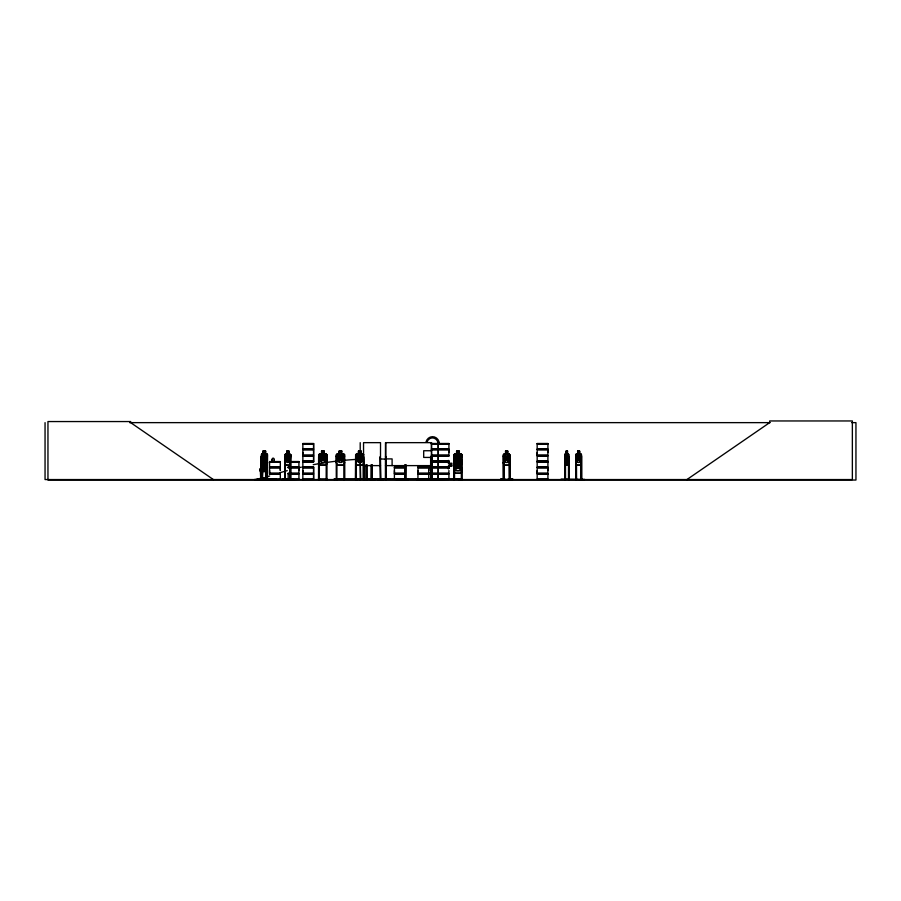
<?xml version="1.0" encoding="UTF-8"?>
<svg xmlns="http://www.w3.org/2000/svg" width="901" height="901" viewBox="0 0 901 901"><rect width="100%" height="100%" fill="white"/><g stroke="black" fill="none" stroke-linecap="round" stroke-linejoin="round"><path stroke-width="1.35" d="M280.324 473.183L269.579 473.183L269.59 470.547M280.312 467.901L280.312 470.547L280.324 467.901L269.579 467.901L269.579 473.183M298.918 470.547L298.918 467.901L288.196 467.901M302.86 473.183L302.86 467.901L313.604 467.901L313.604 473.183L302.86 473.183L302.871 470.547M302.86 455.118L302.86 449.847L313.604 449.847L313.604 455.118L302.86 455.118L302.871 452.482M313.593 467.901L313.593 473.183M313.593 449.847L313.593 455.118M405.157 473.183L394.413 473.183L394.424 470.547M417.974 473.183L417.974 467.901L428.718 467.901L428.707 473.183L417.974 473.183L417.985 470.547M428.707 470.547L428.707 467.901M448.923 470.547L448.912 473.183L438.224 473.183L438.235 467.901L448.923 467.901M438.235 455.118L438.235 449.847L448.923 449.847L448.912 455.118L438.224 455.118L438.224 449.847M448.912 452.482L448.912 449.847M537.165 473.183L537.165 467.901L547.909 467.901L547.898 473.183L537.165 473.183L537.176 470.547M537.165 455.118L537.165 449.847L547.909 449.847L547.898 455.118L537.165 455.118L537.176 452.482M547.898 470.547L547.898 467.901M547.898 452.482L547.898 449.847M356.053 479.129L375.176 479.445M390.257 479.129L377.778 479.557M262.461 478.69L262.867 471.313A1.915 1.757 -90 0 0 262.506 468.306L262.461 468.306A1.915 1.757 -90 0 1 262.822 471.313L262.867 471.313M262.506 478.69L260.704 478.69L260.389 471.313A1.915 1.757 -90 0 1 260.749 468.306L261.403 465.31M261.493 477.699L262.225 477.643M293.895 479.501L281.551 479.501L298.941 479.332L298.929 474.241L288.196 474.241L288.162 479.546M302.747 461.391L313.604 461.492M302.826 479.546L302.871 474.241L313.604 474.241L313.604 479.332L302.781 479.366M417.906 479.512L417.974 474.241L428.718 474.241L428.718 479.332M360.209 456.604L360.704 479.095M568.351 465.265L568.418 453.879L567.439 453.867L568.092 460.186L567.427 462.45L566.188 462.45L565.524 460.186L566.279 451.142L567.517 451.142M568.846 462.45L568.43 465.265L565.209 465.265L564.859 462.45L565.31 465.265M561.12 479.129L584.839 479.445M568.497 479.546L568.497 456.604L569.128 456.604L569.128 479.557M568.689 479.49L568.891 454.87M261.988 457.336L261.38 460.152L262.056 457.336L266.223 457.336L266.707 460.163M266.009 465.265L266.64 462.45L266.088 465.265L261.358 465.31M580.773 453.879L581.528 454.87L580.796 465.265L576.302 465.265L575.705 462.461L576.37 465.265M290.156 465.265L290.899 454.87L288.861 453.879M257.697 479.49L270.548 479.129M362.934 479.129L363.137 478.724M281.585 479.129L298.918 479.186M448.281 466.977L448.259 466.132M500.539 479.49L512.827 479.501M500.551 479.129L506.125 479.557L500.551 479.445M438.032 479.557L416.352 479.129L448.912 479.186M416.341 479.49L448.923 479.343L448.912 474.241L438.224 474.241L438.077 479.501M457.832 457.314L458.057 457.663M327.04 462.45L326.106 465.175L319.607 465.175L318.763 462.45L318.661 454.881L319.562 453.879L321.488 453.879M344.723 462.461L343.754 465.265L337.12 465.265L336.242 462.461M363.689 463.351L363.058 465.175L356.559 465.175L355.715 462.45L355.715 454.926L356.559 453.969L363.058 453.969L364.004 454.915M462.224 467.957L461.256 470.772L454.611 470.772L453.744 467.957M265.784 479.557C265.446 484.31 266.043 445.173 263.914 457.494L262.45 454.904L263.565 458.136L262.394 461.503L263.937 458.755L265.39 461.549L264.297 458.147L265.423 454.904L263.205 454.915L263.205 460.186L262.326 462.427L263.148 471.561L264.995 471.561L264.995 468.734M263.205 453.969L262.315 454.915L262.315 460.186L263.205 462.45L263.205 467.698L264.162 465.119L265.525 467.754L264.511 464.477L265.39 461.053L264.128 463.857L262.596 461.109L263.768 464.465L262.63 467.596L264.86 467.698L265.75 454.915L264.86 453.969L264.793 451.142M336.028 479.49L336.107 478.724M355.399 479.49L355.625 454.881L356.514 453.879L358.44 453.879L358.44 451.052L361.267 451.052L361.177 453.969L362.585 454.915L362.585 460.186L361.177 462.45L358.542 462.45L357.123 460.186L357.123 454.915L358.542 453.969L358.542 451.142L361.177 451.142M385.29 479.49L385.132 478.848M453.53 479.49L453.608 478.724M565.321 453.879L565.073 479.557M261.932 453.879L260.93 479.557L261.628 479.512L261.29 454.881L261.853 453.879L263.655 453.879M266.133 468.734L266.696 467.732M266.775 467.732L266.2 468.734L262 468.734M457.854 457.595C458.857 453.676 462.461 453.958 458.553 458.147C463.114 465.062 457.595 459.645 457.956 458.654M448.259 463.17L448.281 462.258M262.315 453.879L261.628 454.881L261.763 479.557M285.212 463.351L285.121 479.557L284.986 454.881L285.617 453.879M284.986 454.881L285.651 453.969L290.178 453.969L290.764 454.915M448.225 467.349L449.103 465.941L451.784 465.941M460.715 465.682L459.296 467.946L456.661 467.946L455.253 465.682M503.344 479.557L503.31 454.881L504.064 453.879L505.54 453.879M257.832 479.546L258.013 478.881L268.093 479.186M261.583 479.557L260.716 479.186A134.226 51.672 -9.2 0 1 269.681 475.976M275.267 479.355L276.134 479.535M318.763 454.926L319.607 453.969L326.106 453.969L327.04 454.915L326.95 479.557M453.744 460.388L454.645 459.375L456.57 459.375M453.834 460.422L454.69 459.476L461.188 459.476L462.123 460.411L461.222 459.375L459.397 459.375M453.744 462.923L454.645 461.92L461.222 461.92L462.224 462.911M453.834 462.968L454.69 462.01M254.42 479.546L280.312 479.186M256.684 479.309L257.202 479.107M260.513 479.535L260.716 478.307M262.63 479.535L263.52 479.557M265.75 467.698L264.86 468.644L264.928 471.561M262.743 454.915L263.723 453.969M686.945 479.557L769.657 422.637L769.657 420.958L852.357 420.958L852.357 479.557L45.05 479.557L45.05 422.637M456.661 459.476L455.253 460.411L455.253 468.227L456.661 470.491L459.307 470.491L460.715 468.227L460.715 460.411L459.296 459.476M455.253 462.956L456.661 462.01M258.227 479.557L258.936 479.512L258.013 479.186M396.215 479.501L408.209 479.557L394.401 479.332L394.413 474.241L405.157 474.241M254.735 479.557L280.335 479.343L280.312 474.241L269.579 474.241M129.609 422.637L770.085 422.637M851.727 422.637L855.95 422.637L855.95 480.042L47.956 480.042L47.956 421.555L130.668 421.555L130.668 422.637L213.368 479.557M302.849 443.483L313.604 443.483M431.151 443.483L448.923 443.483M537.154 443.483L547.921 443.483M431.151 443.697L448.923 443.686L448.912 448.788L438.224 448.788L438.224 443.697M302.871 444.013L313.593 444.013L313.593 448.788M431.489 444.013L437.74 444.013M448.912 444.013L438.235 444.013L438.235 448.788M537.176 444.013L547.898 444.013M431.5 448.788L437.751 448.788M302.781 449.149L313.672 449.149M431.466 449.149L437.807 449.149M438.156 449.149L448.991 449.149M537.097 449.149L547.988 449.149M302.781 449.475L313.672 449.475M431.466 449.475L437.807 449.475M438.156 449.475L448.991 449.475M537.097 449.475L547.988 449.475M431.5 449.847L437.751 449.847M431.354 450.737L423.695 450.737L423.695 457.426L431.354 457.426M263.069 453.879L263.069 451.052L265.626 451.052M286.89 451.052L288.928 451.052L288.861 453.969L289.852 454.915L289.852 460.186L288.861 462.45L287.025 462.45L286.045 460.186L286.957 451.052L286.89 453.879L285.549 453.879M509.673 478.724L509.707 479.557L509.876 454.87L509.11 453.879L507.646 453.879L507.714 451.052L505.484 451.052L505.551 453.969L504.47 454.915L504.47 460.186L505.551 462.45L507.578 462.45L508.66 460.186L508.66 454.915L507.578 453.969M566.143 451.052L567.562 451.052L567.439 465.265M579.602 451.052L577.62 451.052L577.687 453.969L576.73 454.915L576.73 460.186L577.687 462.45L579.478 462.45L580.435 460.186L579.534 451.052L579.602 453.879L580.852 453.879M263.126 451.142L265.57 451.142L265.502 453.969L266.55 454.915M286.957 451.142L288.861 451.142M321.578 451.142L324.225 451.142L324.225 453.969L325.633 454.915L325.633 460.186L324.225 462.45L321.578 462.45L320.17 460.186L320.17 454.915L321.578 453.969L321.488 451.052L324.315 451.052L324.315 453.879L326.139 453.879L327.142 454.87L327.142 462.461L326.173 465.265L319.54 465.265L318.661 462.461M341.806 451.142L339.159 451.142L339.159 453.969L337.751 454.915L337.751 460.186L339.159 462.45L341.806 462.45L343.213 460.186L343.213 454.915L341.806 453.969L341.896 451.052L339.069 451.052L339.069 453.879L337.143 453.879L336.242 454.881L336.287 479.557M459.296 451.142L456.661 451.142L456.661 453.969L455.253 454.915L455.253 460.186L456.661 462.45L459.296 462.45L460.715 460.186L460.715 454.915L459.296 453.969L459.397 451.052L456.57 451.052L456.57 453.879L454.645 453.879L453.744 454.881L453.777 479.557M505.551 451.142L507.635 451.142M577.687 451.142L579.546 451.142M566.414 451.615L567.213 451.615L567.213 452.561L566.414 452.561M264.849 453.879L266.91 453.879M341.896 453.879L343.72 453.879L344.723 454.87L344.779 479.129M361.267 453.879L363.103 453.879M459.397 453.879L461.222 453.879L462.224 454.87L462.213 479.557M565.22 453.879L566.233 453.879M577.687 453.879L576.313 453.879L575.705 454.881L576.415 453.969L580.818 453.969M261.887 453.969L266.876 453.969M454.69 453.969L461.188 453.969L462.123 454.915M504.031 453.969L509.076 453.969M565.254 453.969L568.34 453.867L568.813 454.859M267.529 454.87L267.439 479.557M290.832 454.87L290.73 479.557M503.31 454.881L503.456 479.557M509.054 453.879L509.876 454.87M566.188 454.915L567.45 455.016M431.5 455.118L437.751 455.118M302.781 455.489L313.672 455.489M431.466 455.489L437.807 455.489M438.156 455.489L448.991 455.489M537.097 455.489L547.988 455.489M302.781 455.816L313.672 455.816M431.466 455.816L437.807 455.816M438.156 455.816L448.991 455.816M537.097 455.816L547.988 455.816M431.5 456.188L437.751 456.188M448.912 461.132L438.235 461.132L438.224 456.188L448.923 456.188M459.397 456.548L456.57 456.548L456.57 461.92M261.921 456.604L261.031 456.604L260.716 479.186M265.84 456.604L267.462 456.604M290.009 456.604L290.764 456.604M327.04 456.604L326.263 456.604L326.173 479.557M336.197 456.604L336.974 456.604L336.884 479.557M344.621 456.604L343.844 456.604L343.844 479.557L343.754 478.724M355.568 456.604L356.345 456.604L356.345 479.557M363.542 456.604L363.914 479.557L363.745 456.604M385.482 456.604L386.259 456.604L386.349 479.557M453.699 456.604L454.476 456.604L454.555 479.557M456.661 456.649L459.296 456.649M462.123 456.604L461.346 456.604L461.346 479.557M503.332 456.604L504.121 456.604L504.188 479.557M564.848 456.604L565.479 456.604M575.739 456.604L576.494 456.604M457.888 458.755C457.336 462.641 453.147 462.573 457.393 458.136C453.654 454.892 456.987 453.203 457.945 457.494M386.124 458.902L392.104 458.902L392.104 465.603M456.57 459.093L459.397 459.093M272.023 461.65L272.023 459.578L272.136 461.65M272.023 459.578A1.43 1.126 -90 0 1 273.149 458.147A1.43 1.126 -90 0 1 274.264 459.578L274.377 461.65M263.205 460.186L264.86 460.163M456.661 460.186L459.296 460.186M566.188 460.186L567.427 460.186M448.259 460.388L449.227 461.38L449.137 463.305L451.874 463.204L451.874 466.031L449.194 466.031M456.661 460.411L459.296 460.411M313.604 461.267L313.604 456.188L302.86 456.188L302.86 461.267L313.593 461.132L313.593 456.188M431.5 461.132L437.74 461.132M537.176 461.132L547.898 461.132L547.909 456.188L537.165 456.188L537.165 461.267L547.921 461.278M302.849 461.267L313.604 461.278M431.489 461.278L437.762 461.278M438.213 461.278L448.923 461.278M269.568 461.549L280.335 461.549M290.877 461.549L298.941 461.549M431.489 461.492L437.762 461.549M438.213 461.549L448.923 461.492M537.154 461.549L547.921 461.492M290.877 461.729L298.941 461.74L298.918 466.842L288.196 466.842M313.604 461.74L302.849 461.729L302.871 466.842L313.604 466.842M431.489 461.74L437.762 461.729M448.923 461.74L438.213 461.74L438.224 466.842L448.923 466.842M269.59 462.067L280.312 462.067M290.888 462.067L298.918 462.067M302.871 462.067L313.593 462.067M431.489 462.067L437.74 462.067M448.912 462.067L438.235 462.067L438.235 466.842M537.176 462.067L547.898 462.067M261.346 462.45L261.909 465.265L261.369 462.461M263.205 462.45L264.86 462.427M456.661 462.956L459.307 462.956M261.887 465.175L266.043 465.175M285.583 465.175L290.178 465.175M337.188 465.175L343.686 465.175M504.031 465.175L509.076 465.175M565.254 465.175L568.407 465.175M576.347 465.175L580.818 465.175M290.223 465.265L285.527 465.265L284.919 462.461L285.594 465.265M363.126 465.265L356.492 465.265L355.625 462.461M363.542 465.614L380.526 465.614M385.482 465.614L431.41 465.614M456.661 465.682L459.296 465.682M394.413 466.842L405.157 466.842M417.974 466.842L428.718 466.842M429.236 466.842L437.751 466.842M269.5 467.214L280.402 467.214M288.117 467.214L299.008 467.214M302.781 467.214L313.672 467.214M394.334 467.214L405.236 467.214M417.895 467.214L437.807 467.214M438.156 467.214L448.991 467.214M537.097 467.214L547.988 467.214M269.5 467.54L280.402 467.54M288.117 467.54L299.008 467.54M302.781 467.54L313.672 467.54M394.334 467.54L405.236 467.54M417.895 467.54L437.807 467.54M438.156 467.54L448.991 467.54M537.097 467.54L547.988 467.54M261.38 467.743L262.078 468.734M405.157 467.901L394.413 467.901L394.413 473.183M429.236 467.901L437.751 467.901M260.704 468.306L260.749 468.306A1.915 1.757 -90 0 0 260.333 471.313M288.196 473.183L298.929 473.183L298.929 467.901M429.236 473.183L437.751 473.183M454.69 473.216L461.188 473.216L462.123 470.491L461.256 473.318L454.622 473.318L453.744 470.502M269.5 473.543L280.402 473.543M288.117 473.543L299.008 473.543M302.781 473.543L313.672 473.543M394.334 473.543L405.236 473.543M417.895 473.543L437.807 473.543M438.156 473.543L448.991 473.543M537.097 473.543L547.988 473.543M269.5 473.87L280.402 473.87M288.117 473.87L299.008 473.87M302.781 473.87L313.672 473.87M394.334 473.87L405.236 473.87M417.895 473.87L437.807 473.87M438.156 473.87L448.991 473.87M537.097 473.87L547.988 473.87M429.236 474.241L437.751 474.241M261.572 477.429L262.428 477.429L262.518 479.107M260.918 478.307L260.085 478.307L260.04 479.309M262.518 478.307L263.351 478.307L263.182 479.557L263.148 478.307M264.714 478.645L266.268 478.645L266.167 479.557M271.302 478.881L275.627 478.881M289.942 478.724L290.832 478.724M318.526 478.724L319.483 478.724L319.483 479.557M326.173 478.724L327.254 479.501M334.271 478.848L460.062 478.848L460.062 479.557M462.213 478.724L461.256 478.724L461.256 479.557M503.254 478.724L504.2 478.724M509.133 478.724L510.079 478.724M564.781 478.724L565.546 478.724L565.524 479.557L565.479 464.702M568.43 478.724L569.195 478.724M575.683 478.724L576.55 478.724M581.742 478.724L580.875 478.724L580.875 479.557M319.483 478.96L326.173 478.96M337.064 478.96L343.754 478.96M454.555 478.96L461.256 478.96M302.871 479.186L313.593 479.186L313.593 474.241M394.424 479.186L408.254 479.129M537.176 479.186L547.898 479.186M431.556 442.65L431.647 479.501L431.41 442.65L385.482 442.65L385.414 479.557M431.906 479.501L431.849 456.604L430.633 456.604L430.588 479.557M459.307 462.01L460.715 462.956M565.31 479.501L565.22 456.604M344.621 454.915L343.686 453.969L337.188 453.969L336.343 454.926L336.343 462.45M266.842 453.879L267.597 454.87M266.065 453.879L266.696 454.87L266.707 479.557M265.998 453.879L266.64 454.915L266.651 479.557M448.225 461.886L449.103 463.305M453.834 462.45L454.69 465.175L461.188 465.175L462.123 462.45L461.244 465.265L454.611 465.265L453.744 462.461M504.098 465.175L503.31 462.461L504.042 465.265L509.133 465.265L509.876 462.461L509.741 454.915M581.652 479.557L581.674 456.604L580.931 456.604L580.965 479.557M581.449 454.87L581.517 479.557M581.37 478.724L581.336 479.557M581.156 464.702L581.089 479.557M577.755 451.142L577.755 453.969M576.494 464.702L576.55 479.557M576.268 456.604L576.325 479.557M576.178 478.724L576.144 479.557M575.964 479.557L575.84 454.926L575.739 479.557M568.914 478.724L568.88 479.557M566.233 451.052L566.166 465.265M564.893 454.881L564.803 479.557M510.067 479.557L510 456.604L509.211 456.604L509.335 479.557M509.403 456.604L509.493 479.557M509.144 478.724L509.144 479.557M507.646 451.052L507.635 453.969M503.929 456.604L503.997 479.557M503.839 478.724L503.805 479.557M503.625 478.724L503.659 479.557M462.033 478.724L462.033 479.557M458.384 478.848L458.384 479.557M453.834 454.926L453.845 470.491M449.137 465.941L449.194 467.957L448.248 468.858L449.137 467.923L449.103 461.425M438.235 456.188L438.235 461.132M438.235 474.241L438.235 479.186M438.224 467.901L438.224 473.183M434.462 478.848L434.44 479.557M432.795 478.848L432.795 479.557M431.849 456.604L431.849 479.557M425.88 479.557L425.914 478.724L425.655 479.557M425.632 478.724L425.632 479.557M425.418 478.724L425.396 479.557M425.126 478.724L425.227 479.557M425.047 478.96L425.047 479.557M419.753 479.557L419.675 478.724L419.573 479.557M419.404 478.724L419.382 479.557M419.145 479.557L419.168 478.724L418.965 479.557M418.864 478.724L418.886 479.557M405.968 478.724L405.968 479.557M405.889 464.702L405.923 479.557M405.732 464.702L405.54 479.084M405.236 464.702L405.213 479.557L405.078 464.702M405 478.724L405 479.557M399.447 478.724L399.515 479.557M399.278 478.724L399.357 479.557M399.177 478.724L399.154 479.557M398.884 478.724L398.906 479.557M398.659 478.724L398.625 479.557M398.546 478.724L398.546 479.557M386.101 456.604L386.101 479.557M385.808 442.65L385.797 479.557M385.572 478.724L385.572 479.557M383.454 478.848L383.556 479.557M380.729 479.557L380.245 456.604L380.402 479.557M380.47 479.557L380.526 442.65L363.542 442.65L363.553 479.557L363.52 478.724M380.211 478.724L380.211 479.557M371.989 464.702L372.045 479.557M371.967 478.724L371.82 479.557L371.764 464.702M371.471 464.702L371.403 479.557M371.246 464.702L371.235 479.557L371.189 478.724M366.932 478.724L366.932 479.557L366.876 464.702M366.651 464.702L366.707 479.557M366.358 464.702L366.358 479.557L366.155 478.724M366.133 464.702L366.133 479.557M364.094 478.724L364.094 479.557M363.227 456.604L363.317 479.557M360.558 478.724L360.546 479.557M360.209 442.65L360.209 479.557M360.118 478.724L360.118 479.557M357.472 478.848L357.472 479.557M356.436 478.724L356.436 479.557M355.658 478.724L355.658 479.557M344.531 478.724L344.531 479.557M337.064 478.724L337.064 479.557M334.417 478.848L334.305 479.557M326.353 478.724L326.353 479.557M319.303 479.557L319.393 456.604L318.616 456.604L318.526 479.557M318.706 478.724L318.706 479.557M290.55 463.351L290.55 479.557M290.426 478.724L290.46 479.557M290.223 456.604L290.156 479.557M290.009 463.351L289.942 479.557M288.793 451.142L288.793 453.969M285.493 479.557L285.493 478.724L284.615 478.724L284.829 479.557M285.279 479.557L285.426 456.604L284.671 456.604L284.671 479.557M274.264 459.578L274.264 461.65M267.248 456.604L267.315 479.557M267.158 478.724L267.056 479.557M266.921 456.604L266.865 479.557M266.336 456.604L266.336 479.557M266.077 456.604L266.02 479.557M265.558 451.052L265.57 453.969M264.917 451.052L264.86 453.969M264.567 451.615L264.567 452.561M263.137 451.052L263.126 453.969M262.72 478.307L262.72 479.309M262.191 478.724L262.191 479.557M262.135 467.405L261.977 479.557M261.921 467.405L261.808 479.557M261.053 478.724L261.2 479.557M260.288 478.307L260.468 479.186M279.749 472.777A134.226 51.672 -9.2 0 1 287.25 470.637M298.783 467.732A134.226 51.672 -9.2 0 1 301.385 467.146M313.21 464.702A134.226 51.672 -9.2 0 1 363.497 459.06M380.571 458.969A134.226 51.672 -9.2 0 1 385.943 459.161M425.982 442.008A7.231 6.803 -90 0 1 439.35 443.889M426.961 442.323A6.037 5.676 -90 0 1 438.111 443.889M580.357 461.391L578.679 458.755L577.642 461.481L577 461.391L578.273 458.136L577.169 454.859L579.478 454.915L579.478 460.186L577.687 460.186L577.654 454.926L578.645 457.494L580.278 454.904L579.061 458.147L580.357 461.391M289.581 461.391L288.939 461.481L287.858 458.755L286.788 461.481L286.124 461.391L287.442 458.136L286.214 454.904L287.824 457.494L289.503 454.904L288.252 458.147L289.581 461.391M508.547 461.391L507.849 461.481L506.655 458.755L505.484 461.481L504.751 461.391L506.193 458.136L504.842 454.904L506.621 457.494L508.468 454.904L507.094 458.147L508.547 461.391M267.529 462.45L266.854 465.265L267.529 462.461M325.374 461.391L324.405 461.402L322.907 458.755C321.848 463.024 318.357 462.179 322.31 458.136C318.571 454.892 321.905 453.203 322.862 457.494C323.932 453.428 327.311 454.284 323.482 458.147L325.374 461.391M342.954 461.391L341.986 461.402L340.488 458.755C339.429 463.024 335.938 462.179 339.891 458.136C336.152 454.892 339.486 453.203 340.443 457.494C341.513 453.428 344.892 454.284 341.062 458.147L342.954 461.391M362.326 461.391L361.425 461.481L359.871 458.755C358.643 463.058 355.411 462.134 359.262 458.136C355.523 454.892 358.857 453.203 359.826 457.494C360.884 453.428 364.263 454.284 360.434 458.147L362.326 461.391M460.456 466.898L459.544 466.977L457.99 464.252C456.773 468.554 453.53 467.642 457.393 463.632C453.654 460.388 456.987 458.699 457.945 462.99C459.014 458.936 462.393 459.792 458.564 463.655L460.456 466.898M313.604 443.675L302.849 443.675L302.871 448.788L313.604 448.788L313.604 443.697M547.921 443.686L537.154 443.697L537.176 448.788L547.909 448.788L547.909 443.697M265.232 451.615L263.497 451.615L263.497 452.561L265.232 452.561L265.232 451.615M288.534 451.615L287.351 451.615L287.351 452.561L288.534 452.561L288.534 451.615M323.752 451.615L322.051 451.615L322.051 452.561L323.752 452.561L323.752 451.615M341.333 451.615L339.632 451.615L339.632 452.561L341.333 452.561L341.333 451.615M360.704 451.615L359.015 451.615L359.015 452.561L360.704 452.561L360.704 451.615M458.834 451.615L457.134 451.615L457.134 452.561L458.834 452.561L458.834 451.615M507.218 451.615L505.911 451.615L505.911 452.561L507.218 452.561L507.218 451.615M579.152 451.615L578.003 451.615L578.003 452.561L579.152 452.561L579.152 451.615M288.861 454.915L287.025 454.915L287.025 460.186L288.861 460.186L288.861 454.915M324.225 454.915L321.578 454.915L321.578 460.186L324.225 460.186L324.225 454.915M341.806 454.915L339.159 454.915L339.159 460.186L341.806 460.186L341.806 454.915M361.177 454.915L358.542 454.915L358.542 460.186L361.177 460.186L361.177 454.915M459.296 454.915L456.661 454.915L456.661 468.227L459.307 468.227L459.296 454.915M507.578 454.915L505.551 454.915L505.551 460.186L507.578 460.186L507.578 454.915M458.834 457.122L457.134 457.122L457.134 458.057L458.834 458.057L458.834 457.122M458.834 459.656L457.134 459.656L457.134 460.602L458.834 460.602L458.834 459.656M280.335 461.729L269.568 461.762L269.59 466.842L280.324 466.842L280.324 461.762M547.921 461.729L537.154 461.74L537.176 466.842L547.909 466.842L547.909 461.762M451.311 463.778L450.432 463.778L450.432 465.468L451.311 465.468L451.311 463.778M264.567 470.052L263.509 470.052L263.509 470.998L264.567 470.998L264.567 470.052M547.909 474.241L537.165 474.241L537.165 479.332L547.921 479.332L547.909 474.241M512.782 479.129L507.207 479.557L512.725 479.084"/></g></svg>
